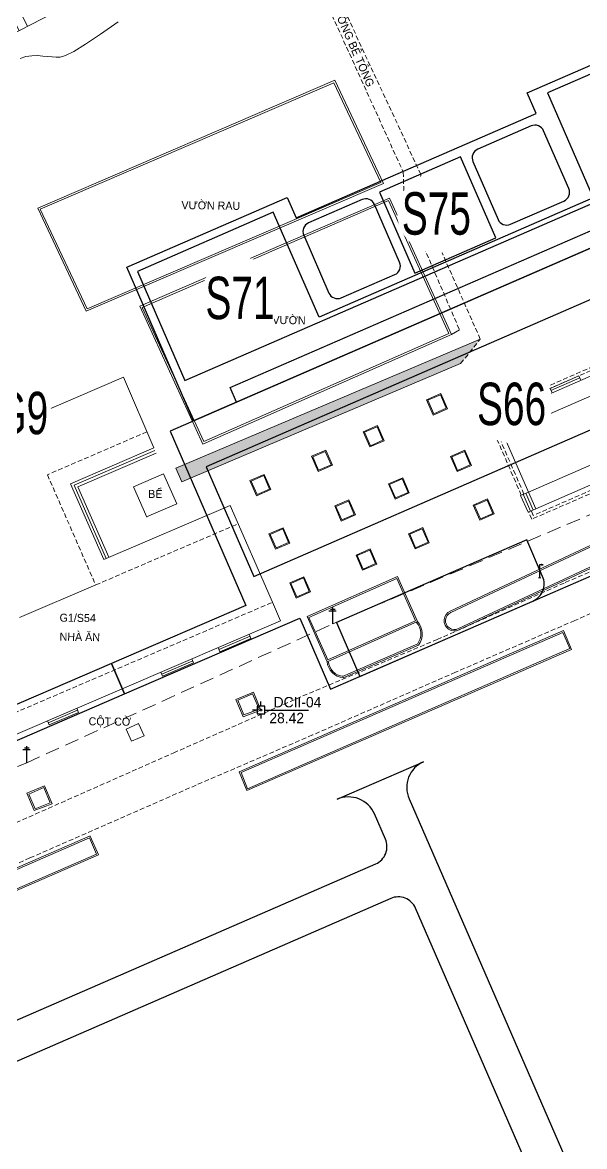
# Model space of a CAD drawing. Header units: inches. Extents: x 496359 to 501064, y 2374078 to 2377203.
# Drawn here: x 498356 to 498415.7, y 2376238.9 to 2376358.3 of the extents above; entities that cross this region are included whole.
import ezdxf
from ezdxf.enums import TextEntityAlignment as Align

# ---------------------------------------------------------------- set-up
doc = ezdxf.new("R2010")
doc.units = ezdxf.units.IN
doc.header["$MEASUREMENT"] = 0
doc.linetypes.add('DASHED', pattern=[0.75, 0.5, -0.25])
for name, color, linetype in [('cd', 7, 'Continuous'), ('chu', 6, 'Continuous'), ('MANH', 147, 'Continuous'), ('MOC - DC2', 1, 'Continuous'), ('NOI', 2, 'Continuous'), ('tl', 8, 'Continuous')]:
    doc.layers.add(name, color=color, linetype=linetype)
for name, color, linetype, lineweight in [('EG Text2', 7, 'Continuous', 18), ('ISO', 252, 'Continuous', 20), ('LC Net dam 1', 30, 'Continuous', 30), ('LC Net manh', 239, 'Continuous', 5), ('manh1', 67, 'Continuous', 13)]:
    doc.layers.add(name, color=color, linetype=linetype, lineweight=lineweight)
doc.styles.add('EG Hai', font='')
doc.styles.add('style1', font='')
doc.styles.get('EG Hai').set_extended_font_data('.VnArial NarrowH')
doc.styles.get('style1').set_extended_font_data('.VnAvantH')

# ---------------------------------------------------------------- blocks, each defined once
blk = doc.blocks.new('cdien')
at = {"layer": 'cd', "extrusion": (-0.000518657, 0.000768986, 1)}
for p, q in [((-0.8, 2.78, 0), (0.76, 2.78, 0)), ((-0.46, 3.14, 0), (0.49, 3.14, 0)), ((0, 0), (0, 3.5, 0))]:
    blk.add_line(p, q, dxfattribs=at)
blk = doc.blocks.new('t1')
at = {"layer": 'tl', "color": 250, "lineweight": 0}
for p, q in [((0, 0), (0, 2.5)), ((-2, 0), (-2, 1)), ((-1, 0), (-1, 1))]:
    blk.add_line(p, q, dxfattribs=at)
blk = doc.blocks.new('chieusang')
at = {"layer": 'cd', "extrusion": (-0.000518657, 0.000768986, 1)}
for p, q in [((-0.03, 2.38, 0), (0.1, 2.57, 0)), ((-0.03, 2.38, 0), (-0.03, 0.03, 0)), ((0.1, 2.57, 0), (0.34, 2.61, 0)), ((0.34, 2.44, 0), (0.34, 2.61, 0)), ((0.34, 2.61, 0), (0.56, 2.54, 0)), ((0.54, 2.37, 0), (0.34, 2.44, 0)), ((0.58, 2.47, 0), (0.54, 2.37, 0)), ((0.56, 2.54, 0), (0.58, 2.47, 0)), ((-0.2, 0, 0), (0.2, 0, 0))]:
    blk.add_line(p, q, dxfattribs=at)
blk = doc.blocks.new('MOC')
at = {"layer": 'MOC - DC2'}
for points in [[(-0.4, 0), (-0.9, 0)], [(0, 0.4), (0, 0.9)], [(0.4, 0), (5.03, 0)], [(0, -0.4), (0, -0.9)]]:
    blk.add_lwpolyline(points, dxfattribs=at)
blk.add_lwpolyline([(-0.4, -0.4), (0.4, -0.4), (0.4, 0.4), (-0.4, 0.4)], close=True, dxfattribs=at)
blk.add_circle((0, 0), 0.0868, dxfattribs=at)
blk = doc.blocks.new('Nền HT mới')
at = {"layer": 'MANH', "lineweight": 0}
h = blk.add_hatch(dxfattribs=at)
h.set_pattern_fill('HONEY', color=8, scale=3, style=0)
h.set_pattern_definition([(0, (-498385.2992, -2376280.7748), (0.5625, 0.324759525), [0.375, -0.75]), (120, (-498385.2992, -2376280.7748), (-0.56249999877, 0.32475952713), [0.375, -0.75]), (60, (-498385.2992, -2376280.7748), (1.23e-09, 0.64951905213), [-0.75, 0.375])])
h.paths.add_polyline_path([(-12.99, 30.18), (-12.37, 28.72), (17.25, 41.27), (19.33, 43.87)])
at = {"layer": 'MANH', "color": 1, "linetype": 'DASHED', "lineweight": 0, "ltscale": 3, "elevation": -28.38}
blk.add_lwpolyline([(-168.11, -62.56), (-148.04, -53.65), (-128.17, -44.59), (-95.89, -30.65), (-58.74, -13.93), (-28.82, -1.11), (3.67, 13.64), (31.2, 25.31), (62.44, 39.11), (92.05, 52.59), (119.84, 64.48)], dxfattribs=at)
at = {"layer": 'MANH', "color": 3, "linetype": 'DASHED', "lineweight": 0, "elevation": -28.38}
for points in [[(-98.64, -37.36), (-82.5, -30.38), (-70.29, -25.06), (-55.32, -18.52), (-42.35, -12.93), (-29.97, -7.48), (-13.22, -0.06), (0.5, 5.98), (14.76, 11.97), (28.36, 18.03), (42.62, 24.14), (54.68, 29.38), (67.83, 35.35), (80.85, 41.08), (92.26, 46.21), (103.91, 51.03), (116.69, 56.56), (131.71, 63.03)], [(76.66, 34.79), (69.1, 31.37), (55.58, 25.28), (44.12, 20.53), (29.36, 13.99), (16.7, 8.5), (1.53, 1.84), (-10.85, -3.49), (-28.49, -11.22), (-40.3, -16.38), (-54.27, -22.43), (-69.24, -28.97), (-80.86, -34.09), (-97.08, -40.97)]]:
    blk.add_lwpolyline(points, dxfattribs=at)
at = {"layer": 'MANH', "linetype": 'DASHED', "lineweight": 0, "elevation": -28.38}
for points in [[(17.25, 41.27), (19.33, 43.87), (12.73, 58.81), (13.03, 61.34), (3.26, 82.33), (-6.47, 103.54), (-14.94, 121.94)], [(-15.84, 120.72), (-7.51, 103.17), (2.04, 81.69), (11.15, 61.6)], [(11.15, 61.6), (11.26, 58.48), (17.13, 44.84)], [(-16.06, 34.02), (-26.63, 29.47)], [(-26.63, 29.47), (-21.5, 17.77)], [(-21.5, 17.77), (-6.38, 24.26)], [(-36.37, 1.5), (-2.72, 15.93)]]:
    blk.add_lwpolyline(points, dxfattribs=at)
at = {"layer": 'MANH', "lineweight": 0, "elevation": -28.38}
blk.add_lwpolyline([(-92.7, 38.82), (-78.28, 42.19), (-68.9, 45.95), (-60.33, 47.87), (-56.54, 47.16), (-54.01, 49.61), (-50.18, 56.78), (-45.44, 68.24, -0.177757), (-44.97, 68.75), (-22, 80.55), (-1.51, 89.66)], format="xyb", dxfattribs=at)
for points in [[(-22.5, 46.84), (9.06, 60.38), (3.89, 71.35), (-27.64, 57.76)], [(-22.4, 47.1), (8.79, 60.48), (3.79, 71.09), (-27.38, 57.66)], [(16.28, 44.36), (-10.13, 32.73), (-16.81, 47.35), (9.7, 58.85)], [(16.01, 44.46), (-10.03, 32.99), (-16.55, 47.24), (9.6, 58.59)], [(14.39, 35.95), (13.77, 37.38), (15.1, 37.96), (15.72, 36.52)], [(7.66, 32.55), (7.04, 33.98), (8.37, 34.56), (8.99, 33.13)], [(2.17, 29.94), (1.55, 31.37), (2.88, 31.95), (3.5, 30.52)], [(16.93, 29.93), (16.31, 31.36), (17.64, 31.94), (18.26, 30.51)], [(-4.37, 27.37), (-4.99, 28.8), (-3.66, 29.38), (-3.04, 27.95)], [(10.33, 27.01), (9.71, 28.44), (11.04, 29.02), (11.66, 27.59)], [(4.63, 24.67), (4.01, 26.1), (5.34, 26.68), (5.96, 25.25)], [(19.34, 24.77), (18.71, 26.2), (20.05, 26.78), (20.67, 25.35)], [(-2.35, 21.7), (-2.97, 23.13), (-1.64, 23.71), (-1.02, 22.28)], [(12.46, 21.72), (11.84, 23.15), (13.17, 23.73), (13.79, 22.3)], [(6.89, 19.45), (6.27, 20.89), (7.6, 21.46), (8.22, 20.03)], [(-0.15, 16.5), (-0.77, 17.93), (0.56, 18.51), (1.18, 17.07)], [(28.09, 12.73), (-6.06, -2.15), (-5.37, -3.87), (28.83, 11.01)], [(-6.42, 5.52), (-4.84, 6.2), (-4.15, 4.57), (-5.76, 3.96)], [(-28.6, -4.43), (-27.01, -3.75), (-26.32, -5.38), (-27.93, -6)], [(-22.15, -9.08), (-76.33, -32.68), (-75.64, -34.4), (-21.41, -10.81)]]:
    blk.add_lwpolyline(points, close=True, dxfattribs=at)
at = {"layer": 'MANH', "color": 5, "linetype": 'DASHED', "lineweight": 0, "elevation": -28.38}
for points in [[(20.23, 35.23), (19.9, 35.99), (67.27, 56.64), (67.6, 55.89)], [(20.51, 35.35), (20.3, 35.83), (67.11, 56.25), (67.32, 55.77)], [(71.84, 46.16), (72.17, 45.41), (24.8, 24.75), (24.48, 25.51)], [(71.56, 46.04), (71.77, 45.57), (24.96, 25.15), (24.75, 25.63)], [(23.69, 27.3), (21.02, 33.44)], [(23.97, 27.42), (21.29, 33.56)]]:
    blk.add_lwpolyline(points, dxfattribs=at)
at = {"layer": 'MANH', "lineweight": 0, "elevation": -28.38}
for points in [[(66.84, 55.56), (20.99, 35.56)], [(67.63, 53.76), (21.77, 33.77)], [(70.3, 47.63), (24.45, 27.63)], [(71.09, 45.83), (25.23, 25.84)], [(16.28, 44.36), (17.13, 44.84)], [(19.33, 43.87), (-12.99, 30.18)], [(17.25, 41.27), (-12.37, 28.72)], [(-18.56, 39.82), (-39.48, 30.83)], [(-15.32, 32.31), (-18.56, 39.82)], [(29.8, 39.98), (26.74, 38.64)], [(26.84, 38.4), (29.91, 39.74)], [(29.8, 39.98), (30.01, 39.5)], [(26.74, 38.64), (26.95, 38.16)], [(14.34, 35.81), (13.63, 37.43), (15.15, 38.09), (15.85, 36.47), (14.34, 35.81)], [(7.61, 32.42), (6.91, 34.03), (8.42, 34.69), (9.12, 33.07), (7.61, 32.42)], [(20.99, 35.56), (20.16, 35.2)], [(20.95, 33.41), (20.16, 35.2)], [(21.22, 33.53), (20.44, 35.32)], [(21.5, 33.65), (20.71, 35.44)], [(20.99, 35.56), (25.23, 25.84)], [(21.77, 33.77), (20.95, 33.41)], [(-15.32, 32.31), (-24.18, 28.5)], [(-15.21, 32.03), (-23.78, 28.35)], [(-15.09, 31.76), (-23.39, 28.19)], [(2.12, 29.81), (1.42, 31.43), (2.94, 32.08), (3.64, 30.47), (2.12, 29.81)], [(16.87, 29.8), (16.17, 31.41), (17.69, 32.07), (18.39, 30.45), (16.87, 29.8)], [(-12.99, 30.18), (-12.37, 28.72)], [(-17.48, 28.18), (-14.3, 29.57)], [(-14.3, 29.57), (-12.9, 26.37)], [(-4.42, 27.24), (-5.12, 28.85), (-3.61, 29.51), (-2.91, 27.9), (-4.42, 27.24)], [(10.28, 26.88), (9.58, 28.49), (11.1, 29.15), (11.8, 27.54), (10.28, 26.88)], [(-24.18, 28.5), (-20.65, 20.46)], [(-23.78, 28.35), (-20.38, 20.58)], [(-23.38, 28.19), (-20.1, 20.7)], [(-17.48, 28.18), (-16.08, 24.97)], [(24.45, 27.63), (23.62, 27.27)], [(24.17, 27.51), (24.95, 25.72)], [(-16.09, 24.99), (-12.9, 26.38)], [(4.58, 24.54), (3.88, 26.15), (5.39, 26.81), (6.09, 25.2), (4.58, 24.54)], [(19.28, 24.64), (18.58, 26.25), (20.1, 26.91), (20.8, 25.3), (19.28, 24.64)], [(23.62, 27.27), (24.4, 25.48)], [(23.9, 27.39), (24.68, 25.6)], [(-20.65, 20.46), (-7.23, 26.22)], [(-7.23, 26.22), (-2.72, 15.93)], [(25.23, 25.84), (24.4, 25.48)], [(-2.4, 21.57), (-3.1, 23.18), (-1.58, 23.84), (-0.88, 22.22), (-2.4, 21.57)], [(12.41, 21.59), (11.71, 23.21), (13.22, 23.86), (13.92, 22.25), (12.41, 21.59)], [(6.84, 19.32), (6.14, 20.94), (7.65, 21.6), (8.35, 19.98), (6.84, 19.32)], [(16.14, 14.99), (32.22, 22.51)], [(16.2, 14.85), (32.28, 22.38)], [(17.01, 13.13), (33.09, 20.66)], [(17.07, 13), (33.15, 20.52)], [(-0.2, 16.37), (-0.9, 17.98), (0.61, 18.64), (1.31, 17.02), (-0.2, 16.37)], [(0.95, 14.4), (10.54, 18.65)], [(1.14, 14.32), (10.47, 18.46)], [(10.47, 18.46), (12.46, 13.95)], [(10.54, 18.65), (12.66, 13.88)], [(-29.6, 14.3), (-21.5, 17.77)], [(-1.88, 13.97), (-2.72, 15.93)], [(0.95, 14.4), (3.07, 9.62)], [(1.14, 14.32), (3.14, 9.82)], [(-35.55, -0.48), (-1.88, 13.97)], [(3.07, 9.62), (12.66, 13.88)], [(3.14, 9.82), (12.46, 13.95)], [(-8.42, 10.9), (-5.11, 12.32)], [(-8.32, 10.68), (-5.02, 12.09)], [(28.16, 12.92), (-6.25, -2.07), (-5.45, -4.07), (29.03, 10.93), (28.16, 12.92)], [(-5.02, 12.09), (-5.21, 12.54)], [(-8.32, 10.68), (-8.51, 11.12)], [(12.71, 11.51), (4.72, 8.06)], [(12.77, 11.38), (4.78, 7.92)], [(-14.49, 8.29), (-11.19, 9.71)], [(-11.1, 9.49), (-11.29, 9.93)], [(-14.4, 8.07), (-14.59, 8.51)], [(-14.4, 8.07), (-11.1, 9.49)], [(-6.62, 5.6), (-4.76, 6.39), (-3.95, 4.48), (-5.84, 3.76), (-6.62, 5.6)], [(-26.53, 3.13), (-23.42, 4.47)], [(-26.44, 2.91), (-23.32, 4.24)], [(-23.32, 4.24), (-23.51, 4.69)], [(-26.44, 2.91), (-26.62, 3.35)], [(-18.26, 2.46), (-16.94, 3.04)], [(-17.7, 1.18), (-18.26, 2.46)], [(-16.94, 3.04), (-16.37, 1.76)], [(-17.7, 1.18), (-16.37, 1.76)], [(-28.8, -4.35), (-26.93, -3.56), (-26.12, -5.47), (-28.02, -6.19), (-28.8, -4.35)], [(-22.08, -8.88), (-76.52, -32.6), (-75.72, -34.6), (-21.21, -10.89), (-22.07, -8.89)]]:
    blk.add_lwpolyline(points, dxfattribs=at)
at = {"layer": 'MANH', "lineweight": 0}
for centre, radius, start, end in [((16.59, 13.98, -28.38), 1.1, 113.8134, 296.3413), ((16.59, 13.98, -28.38), 0.95, 113.8134, 296.3413), ((11.2, 12.57, -0.03), 1.82, 322.8968, 43.3524), ((11.21, 12.56, 0.1), 1.96, 322.7014, 42.3569), ((4.93, 9.79, -0.03), 1.87, 185.0166, 265.5188), ((4.93, 9.8, -0.03), 1.74, 183.9569, 265.5027)]:
    blk.add_arc(centre, radius, start, end, dxfattribs=at)
at = {"layer": 'manh1', "color": 1, "lineweight": 0, "elevation": -28.38}
blk.add_lwpolyline([(-29.53, 73.65), (-28.9, 73.86), (-28.29, 73.96), (-27.69, 73.97), (-27.11, 73.92), (-26.59, 73.87), (-26.11, 73.83), (-25.68, 73.8), (-25.27, 73.81), (-24.71, 73.97), (-23.82, 74.42), (-22.58, 75.18), (-20.99, 76.25), (-19.12, 77.57)], dxfattribs=at)
at = {"layer": 'MOC - DC2', "lineweight": 0}
blk.add_point((-3.95, 4.48, 0.04), dxfattribs=at)
blk.add_point((-3.95, 4.48, 0.04), dxfattribs=at)
at = {"layer": 'cd', "lineweight": 0}
for name, p, xscale, yscale, zscale, rotation in [('chieusang', (25.64, 18.54, 0.16), 0.5499999999883585, 0.5499999999883585, 0.5499999999883585, 359.8380142929382), ('cdien', (3.67, 13.64, -0.06), 0.5, 0.5, 0.5, 0.152441407077486), ('cdien', (-28.82, -1.11, 0.04), 0.5, 0.5, 0.5, 0.152441407077486)]:
    blk.add_blockref(name, p, dxfattribs=dict(at, xscale=xscale, yscale=yscale, zscale=zscale, rotation=rotation))
at = {"layer": 'MOC - DC2', "lineweight": 0}
blk.add_blockref('MOC', (-3.95, 4.48, 0.04), dxfattribs=at)
at = {"layer": 'NOI', "lineweight": 0, "rotation": 27.20391866417931}
blk.add_blockref('t1', (-28.73, 77.09, -28.38), dxfattribs=at)
at = {"layer": 'chu', "color": 6, "lineweight": 0, "style": 'style1'}
for s, rotation, p in [('§¦êNG B£ T¤NG', 293.6624, (3.37, 79.62, -28.38)), ('V¦êN RAU ', 359.2672, (-12.4, 57.67, -28.38)), ('V¦êN', 359.2672, (-2.74, 45.48, -28.38)), ('BÓ', 359.2672, (-15.93, 27.01, -28.38)), ('G1/S54', 359.2672, (-25.34, 13.87, -28.38)), ('NHµ ¡N', 359.2672, (-25.34, 11.85, -28.38)), ('CéT Cê', 359.2672, (-22.26, 2.87, -28.38))]:
    blk.add_text(s, height=0.85, rotation=rotation, dxfattribs=at).set_placement(p)
at = {"layer": 'MOC - DC2', "lineweight": 0, "style": 'style1'}
for s, p in [('DCII-04', (-2.61, 4.77, 0.04)), ('28.42', (-3.06, 3.09, 0.04))]:
    blk.add_text(s, height=1.1, dxfattribs=at).set_placement(p)

msp = doc.modelspace()

# ---------------------------------------------------------------- linework, layer by layer
at = {"layer": 'LC Net dam 1'}
for points in [[(498389.35, 2376294.54), (498391.84, 2376288.82), (498410.22, 2376296.82, 0.414214), (498411.25, 2376299.45), (498409.56, 2376303.34)], [(498324.4, 2376232.3), (498321.21, 2376239.63, 0.414214), (498323.84, 2376238.6), (498393.53, 2376268.92, 0.414214), (498394.56, 2376271.55), (498393.4, 2376274.23, 0.414214), (498389.45, 2376275.78), (498398.62, 2376279.77, 0.414214), (498397.07, 2376275.83), (498423.77, 2376214.47, 0.414214), (498426.4, 2376213.43), (498419.07, 2376210.24, 0.414214), (498420.1, 2376212.87), (498397.76, 2376264.22, 0.414214), (498395.12, 2376265.25), (498325.44, 2376234.93, 0.414214)]]:
    msp.add_lwpolyline(points, format="xyb", close=True, dxfattribs=at)
msp.add_lwpolyline([(498278.38, 2376274.35), (498288.23, 2376251.72), (498292.54, 2376253.6), (498295.46, 2376246.88), (498351.6, 2376271.31), (498348.28, 2376278.96), (498366.86, 2376286.98), (498365.47, 2376290.2), (498351.19, 2376284.03), (498343.14, 2376302.54)], close=True, dxfattribs=at)

# ---------------------------------------------------------------- block references
at = {"layer": 'LC Net manh'}
msp.add_blockref('Nền HT mới', (498385.3, 2376280.77, 2.92), dxfattribs=at)

# ---------------------------------------------------------------- next in the draw order: wipeouts: each hides what was drawn before it
at = {"ltscale": 500}
for points, z in [([(498397.06, 2376335.04), (498396.59, 2376335.59), (498396.34, 2376335.99), (498396.11, 2376336.48), (498395.94, 2376337.01), (498395.85, 2376337.5), (498395.81, 2376337.94), (498395.83, 2376338.47), (498395.89, 2376338.88), (498396.05, 2376339.45), (498396.18, 2376339.77), (498396.4, 2376340.2), (498396.67, 2376340.6), (498397.05, 2376341.03), (498397.45, 2376341.39), (498397.92, 2376341.71), (498398.38, 2376341.94), (498398.81, 2376342.1), (498399.21, 2376342.2), (498399.71, 2376342.27), (498400.15, 2376342.28), (498400.56, 2376342.25), (498401.1, 2376342.15), (498401.51, 2376342.02), (498401.89, 2376341.86), (498402.48, 2376341.51), (498402.74, 2376341.32), (498403.04, 2376341.05), (498403.29, 2376340.77), (498403.56, 2376340.42), (498403.8, 2376340.01), (498403.96, 2376339.67), (498404.09, 2376339.32), (498404.21, 2376338.87), (498404.27, 2376338.46), (498404.28, 2376337.88), (498404.23, 2376337.33), (498404.13, 2376336.9), (498404.02, 2376336.55), (498403.82, 2376336.1), (498403.6, 2376335.72), (498403.39, 2376335.44), (498403.05, 2376335.05), (498402.79, 2376334.81), (498402.38, 2376334.5), (498402.1, 2376334.34), (498401.85, 2376334.21), (498401.55, 2376334.08), (498401.2, 2376333.96), (498400.87, 2376333.88), (498400.52, 2376333.83), (498400.17, 2376333.81), (498399.88, 2376333.81), (498399.45, 2376333.85), (498399.08, 2376333.92), (498398.68, 2376334.03), (498398.28, 2376334.19), (498397.81, 2376334.45), (498397.59, 2376334.59), (498397.28, 2376334.83)], -292.38), ([(498376.21, 2376326.08), (498375.74, 2376326.63), (498375.49, 2376327.03), (498375.26, 2376327.52), (498375.09, 2376328.05), (498375, 2376328.54), (498374.96, 2376328.98), (498374.98, 2376329.51), (498375.04, 2376329.91), (498375.2, 2376330.49), (498375.33, 2376330.8), (498375.55, 2376331.24), (498375.82, 2376331.63), (498376.2, 2376332.07), (498376.6, 2376332.43), (498377.07, 2376332.75), (498377.53, 2376332.97), (498377.96, 2376333.13), (498378.36, 2376333.23), (498378.86, 2376333.3), (498379.3, 2376333.32), (498379.71, 2376333.29), (498380.25, 2376333.19), (498380.66, 2376333.06), (498381.04, 2376332.9), (498381.63, 2376332.55), (498381.89, 2376332.35), (498382.19, 2376332.08), (498382.44, 2376331.81), (498382.71, 2376331.46), (498382.95, 2376331.05), (498383.11, 2376330.71), (498383.24, 2376330.35), (498383.36, 2376329.9), (498383.42, 2376329.5), (498383.44, 2376328.92), (498383.38, 2376328.37), (498383.28, 2376327.93), (498383.17, 2376327.58), (498382.97, 2376327.14), (498382.75, 2376326.76), (498382.54, 2376326.47), (498382.2, 2376326.09), (498381.94, 2376325.85), (498381.53, 2376325.54), (498381.25, 2376325.37), (498381, 2376325.24), (498380.7, 2376325.12), (498380.35, 2376325), (498380.02, 2376324.92), (498379.67, 2376324.87), (498379.32, 2376324.84), (498379.03, 2376324.85), (498378.6, 2376324.88), (498378.23, 2376324.95), (498377.83, 2376325.07), (498377.43, 2376325.23), (498376.96, 2376325.48), (498376.74, 2376325.63), (498376.43, 2376325.87)], -292.38), ([(498351.84, 2376313.85), (498351.37, 2376314.4), (498351.12, 2376314.8), (498350.89, 2376315.29), (498350.72, 2376315.82), (498350.62, 2376316.32), (498350.59, 2376316.76), (498350.61, 2376317.28), (498350.67, 2376317.69), (498350.83, 2376318.26), (498350.95, 2376318.58), (498351.18, 2376319.01), (498351.44, 2376319.41), (498351.82, 2376319.84), (498352.23, 2376320.2), (498352.7, 2376320.52), (498353.16, 2376320.75), (498353.59, 2376320.91), (498353.98, 2376321.01), (498354.49, 2376321.08), (498354.92, 2376321.09), (498355.34, 2376321.06), (498355.88, 2376320.96), (498356.29, 2376320.83), (498356.67, 2376320.67), (498357.26, 2376320.32), (498357.52, 2376320.13), (498357.82, 2376319.86), (498358.07, 2376319.58), (498358.34, 2376319.23), (498358.58, 2376318.82), (498358.74, 2376318.48), (498358.87, 2376318.13), (498358.98, 2376317.68), (498359.04, 2376317.27), (498359.06, 2376316.69), (498359, 2376316.14), (498358.91, 2376315.71), (498358.79, 2376315.36), (498358.59, 2376314.91), (498358.37, 2376314.53), (498358.17, 2376314.25), (498357.83, 2376313.86), (498357.57, 2376313.62), (498357.16, 2376313.32), (498356.88, 2376313.15), (498356.63, 2376313.02), (498356.33, 2376312.89), (498355.98, 2376312.77), (498355.64, 2376312.7), (498355.3, 2376312.64), (498354.95, 2376312.62), (498354.66, 2376312.62), (498354.22, 2376312.66), (498353.86, 2376312.73), (498353.46, 2376312.84), (498353.06, 2376313), (498352.58, 2376313.26), (498352.36, 2376313.4), (498352.06, 2376313.64)], -266.15), ([(498405.05, 2376314.82), (498404.58, 2376315.37), (498404.33, 2376315.77), (498404.1, 2376316.27), (498403.93, 2376316.79), (498403.83, 2376317.29), (498403.8, 2376317.73), (498403.82, 2376318.25), (498403.88, 2376318.66), (498404.04, 2376319.23), (498404.17, 2376319.55), (498404.39, 2376319.98), (498404.65, 2376320.38), (498405.03, 2376320.82), (498405.44, 2376321.17), (498405.91, 2376321.49), (498406.37, 2376321.72), (498406.8, 2376321.88), (498407.2, 2376321.98), (498407.7, 2376322.05), (498408.14, 2376322.06), (498408.55, 2376322.03), (498409.09, 2376321.93), (498409.5, 2376321.8), (498409.88, 2376321.64), (498410.47, 2376321.3), (498410.73, 2376321.1), (498411.03, 2376320.83), (498411.28, 2376320.55), (498411.55, 2376320.2), (498411.79, 2376319.79), (498411.95, 2376319.45), (498412.08, 2376319.1), (498412.2, 2376318.65), (498412.26, 2376318.25), (498412.27, 2376317.67), (498412.22, 2376317.11), (498412.12, 2376316.68), (498412, 2376316.33), (498411.81, 2376315.88), (498411.59, 2376315.51), (498411.38, 2376315.22), (498411.04, 2376314.84), (498410.78, 2376314.59), (498410.37, 2376314.29), (498410.09, 2376314.12), (498409.84, 2376313.99), (498409.54, 2376313.86), (498409.19, 2376313.75), (498408.86, 2376313.67), (498408.51, 2376313.61), (498408.16, 2376313.59), (498407.87, 2376313.59), (498407.44, 2376313.63), (498407.07, 2376313.7), (498406.67, 2376313.82), (498406.27, 2376313.97), (498405.8, 2376314.23), (498405.58, 2376314.38), (498405.27, 2376314.62)], -292.38)]:
    msp.add_wipeout(points, dxfattribs=at).translate(0, 0, z).dxf.layer = 'ISO'

# ---------------------------------------------------------------- next in the draw order: linework, layer by layer
at = {"layer": 'LC Net dam 1'}
for points in [[(498433.75, 2376341.87), (498374.2, 2376315.96), (498367.1, 2376332.28), (498384.14, 2376339.69), (498385.09, 2376337.5), (498410.56, 2376348.59), (498409.61, 2376350.78), (498426.65, 2376358.19)], [(498382.66, 2376338.11), (498368.23, 2376331.83), (498373.28, 2376320.23), (498431.25, 2376345.45), (498426.2, 2376357.06), (498411.77, 2376350.78), (498416.61, 2376339.65), (498387.51, 2376326.98)], [(498393.92, 2376340.25), (498397.67, 2376331.63), (498406.29, 2376335.38), (498402.54, 2376344)], [(498366.86, 2376286.98), (498385.46, 2376295.01), (498388.74, 2376287.47), (498444.89, 2376311.9), (498441.59, 2376319.48), (498473.35, 2376333.14), (498471.95, 2376336.35), (498444.51, 2376324.55), (498436.46, 2376343.05), (498371.69, 2376314.87), (498379.75, 2376296.36), (498365.47, 2376290.2)], [(498380.58, 2376299.45), (498441.68, 2376326.04), (498436.62, 2376337.67), (498375.52, 2376311.08)]]:
    msp.add_lwpolyline(points, close=True, dxfattribs=at)
for points in [[(498403.85, 2376343.48), (498406.52, 2376337.35, 0.414214), (498407.84, 2376336.83), (498413.51, 2376339.3, 0.414214), (498414.03, 2376340.62), (498411.36, 2376346.75, 0.414214), (498410.04, 2376347.27), (498404.37, 2376344.8, 0.414214)], [(498385.89, 2376335.67), (498388.56, 2376329.53, 0.414214), (498389.87, 2376329.02), (498395.55, 2376331.49, 0.414214), (498396.07, 2376332.8), (498393.4, 2376338.94, 0.414214), (498392.08, 2376339.45), (498386.41, 2376336.98, 0.414214)]]:
    msp.add_lwpolyline(points, format="xyb", close=True, dxfattribs=at)
msp.add_lwpolyline([(498378.74, 2376317.93), (498378.06, 2376319.49), (498428.54, 2376341.46), (498429.21, 2376339.9)], dxfattribs=at)

# ---------------------------------------------------------------- next in the draw order: texts
at = {"layer": 'EG Text2', "style": 'EG Hai', "width": 0.8}
for s, p in [('S75', (498399.97, 2376337.98, -292.38)), ('S71', (498379.12, 2376329.01, -292.38)), ('s66', (498407.96, 2376317.76, -292.38)), ('tg9', (498354.75, 2376316.79, -266.15))]:
    msp.add_text(s, height=4.5, rotation=0, dxfattribs=at).set_placement(p, align=Align.MIDDLE_CENTER)

doc.saveas('drawing.dxf')
